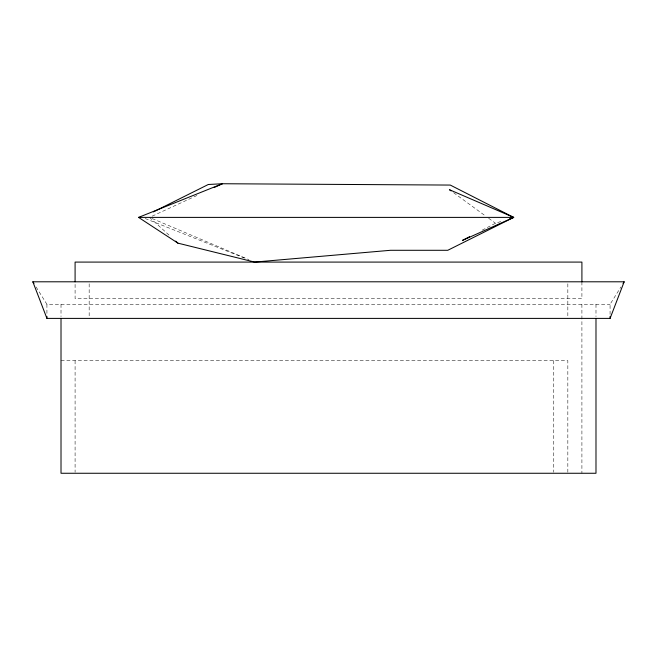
<?xml version="1.0" encoding="UTF-8"?>
<svg xmlns="http://www.w3.org/2000/svg" width="657" height="657" viewBox="0 0 657 657"><rect width="100%" height="100%" fill="white"/><g stroke="black" fill="none" stroke-linecap="round" stroke-linejoin="round"><path stroke-width="0.49" stroke-dasharray="3.29 2.46" d="M610.074 314.375L610.074 304.322L620.898 286.994M482.172 230.164L495.485 223.257L502.194 221.097M152.169 216.169L197.346 195.301M36.102 286.994L46.926 304.322L610.074 304.322M61.011 360.636L567.837 360.636L567.837 472.235M145.222 218.535L246.071 258.677M152.169 218.526L248.97 259.679M453.601 192.723L485.794 216.194M488.644 218.272L495.485 223.257M149.517 217.393L170.434 236.364M595.989 304.322L595.989 316.608M581.913 281.796L581.913 298.689L75.087 298.689L75.087 283.783M581.913 304.322L581.913 473.262M567.837 283.783L567.837 318.399M553.761 360.636L553.761 472.235M89.163 283.783L89.163 318.399M75.087 360.636L75.087 472.235M61.011 304.322L61.011 316.608M46.926 304.322L46.926 314.375"/><path stroke-width="0.99" d="M610.074 318.399L624.15 281.796L32.85 281.796L46.926 318.399L610.074 318.399L610.074 316.387M623.066 283.528L624.15 281.796M469.632 236.676L462.462 240.396L513.692 217.393L450.283 185.069L222.378 183.738L208.294 184.494L153.352 211.915M214.034 187.59L222.378 183.738L138.561 217.393L177.899 243.139L254.637 262.086L390.545 250.292L447.762 250.292L513.692 217.393L449.47 189.717L451.121 190.916M509.857 218.633L513.692 217.393L138.561 217.393M175.657 241.111L177.899 243.139M32.85 281.796L33.934 283.528M595.989 318.653L595.989 473.262L61.011 473.262L61.011 318.653M581.913 281.796L581.913 262.086L75.087 262.086L75.087 281.796M46.926 316.387L46.926 318.399"/></g></svg>
